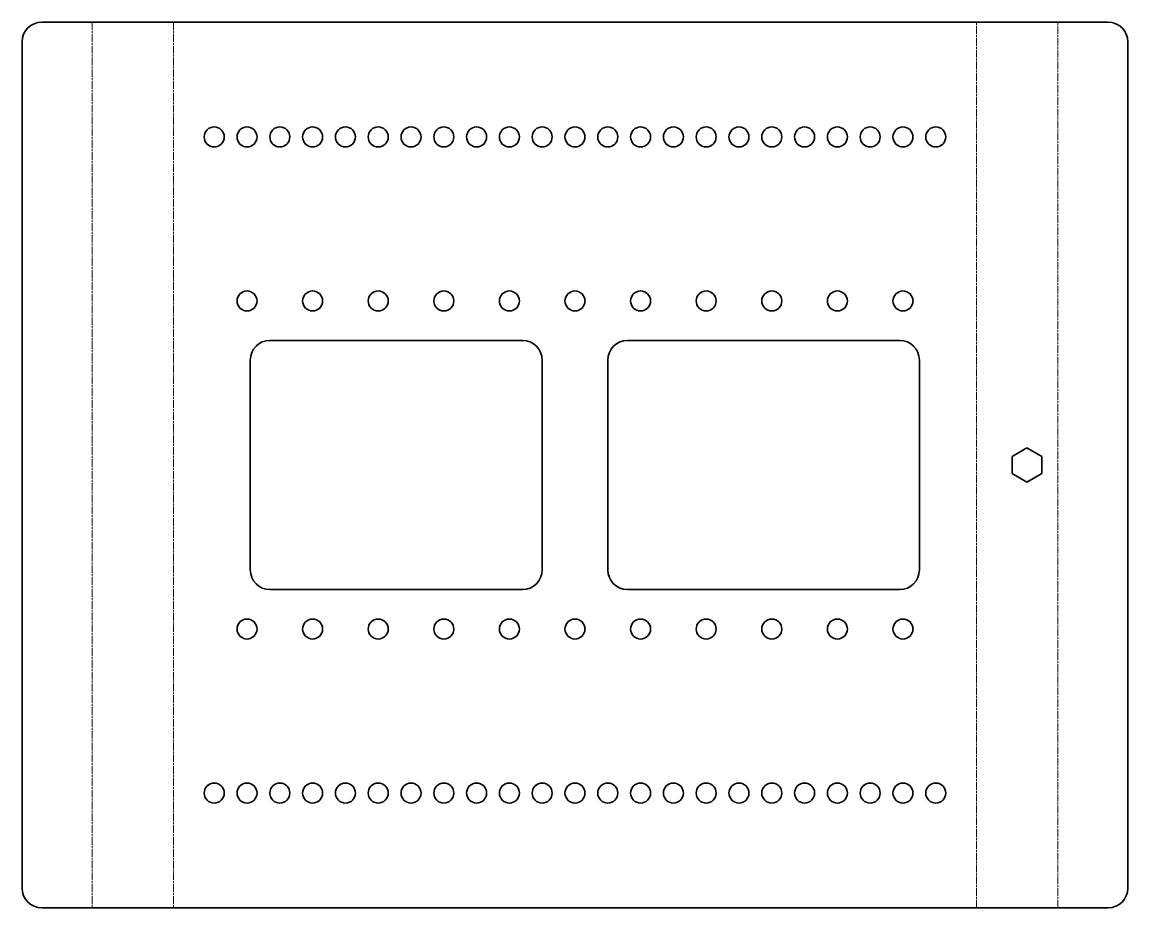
# Model space of a CAD drawing. Header units: inches. Extents: x 0 to 337, y 0 to 270.
import ezdxf

# ---------------------------------------------------------------- set-up
doc = ezdxf.new("R2010")
doc.units = ezdxf.units.IN
doc.header["$MEASUREMENT"] = 0
doc.linetypes.add('Chain', pattern=[13.68, 9.12, -1.14, 2.28, -1.14])
doc.layers.add('SIMUMAK Bend Centerline (ISO)', color=7, linetype='Chain', lineweight=9)
doc.layers.add('SIMUMAK Visible (ISO)', color=7, linetype='Continuous', lineweight=35)

# ---------------------------------------------------------------- blocks, each defined once
blk = doc.blocks.new('AMB-04-SPTV02_Sheet_AMB-04-SPTV02 (desplegada)')
at = {"layer": 'SIMUMAK Bend Centerline (ISO)', "ltscale": 0.263158}
for p, q in [((-147.18, 135), (-147.18, -135)), ((-122.39, 135), (-122.39, -135)), ((122.39, -135), (122.39, 135)), ((147.18, -135), (147.18, 135))]:
    blk.add_line(p, q, dxfattribs=at)
at = {"layer": 'SIMUMAK Visible (ISO)'}
for p, q in [((-162.57, 135), (162.57, 135)), ((-168.57, -129), (-168.57, 129)), ((168.57, 129), (168.57, -129)), ((-93, 38), (-16, 38)), ((16, 38), (99, 38)), ((-99, -32), (-99, 32)), ((-10, 32), (-10, -32)), ((10, -32), (10, 32)), ((105, 32), (105, -32)), ((133.29, 2.6), (137.79, 5.2)), ((137.79, 5.2), (142.29, 2.6)), ((133.29, -2.6), (133.29, 2.6)), ((142.29, 2.6), (142.29, -2.6)), ((137.79, -5.2), (133.29, -2.6)), ((142.29, -2.6), (137.79, -5.2)), ((-16, -38), (-93, -38)), ((99, -38), (16, -38)), ((162.57, -135), (-162.57, -135))]:
    blk.add_line(p, q, dxfattribs=at)
for centre in [(-110, 100), (-100, 100), (-90, 100), (-80, 100), (-70, 100), (-60, 100), (-50, 100), (-40, 100), (-30, 100), (-20, 100), (-10, 100), (0, 100), (10, 100), (20, 100), (30, 100), (40, 100), (50, 100), (60, 100), (70, 100), (80, 100), (90, 100), (100, 100), (110, 100), (-100, 50), (-80, 50), (-60, 50), (-40, 50), (-20, 50), (0, 50), (20, 50), (40, 50), (60, 50), (80, 50), (100, 50), (-100, -50), (-80, -50), (-60, -50), (-40, -50), (-20, -50), (0, -50), (20, -50), (40, -50), (60, -50), (80, -50), (100, -50), (-110, -100), (-100, -100), (-90, -100), (-80, -100), (-70, -100), (-60, -100), (-50, -100), (-40, -100), (-30, -100), (-20, -100), (-10, -100), (0, -100), (10, -100), (20, -100), (30, -100), (40, -100), (50, -100), (60, -100), (70, -100), (80, -100), (90, -100), (100, -100), (110, -100)]:
    blk.add_circle(centre, 3.05, dxfattribs=at)
at = {"layer": 'SIMUMAK Visible (ISO)', "extrusion": (0, 0, -1)}
for centre, start, end in [((162.57, 129), 0, 90), ((-162.57, 129), 90, 180), ((162.57, -129), 270, 360), ((-162.57, -129), 180, 270)]:
    blk.add_arc(centre, 6, start, end, dxfattribs=at)
at = {"layer": 'SIMUMAK Visible (ISO)'}
for centre, start, end in [((-93, 32), 90, 180), ((-16, 32), 0, 90), ((16, 32), 90, 180), ((99, 32), 0, 90), ((-93, -32), 180, 270), ((-16, -32), 270, 360), ((16, -32), 180, 270), ((99, -32), 270, 0)]:
    blk.add_arc(centre, 6, start, end, dxfattribs=at)

msp = doc.modelspace()

# ---------------------------------------------------------------- block references
msp.add_blockref('AMB-04-SPTV02_Sheet_AMB-04-SPTV02 (desplegada)', (168.57, 135))

doc.saveas('drawing.dxf')
